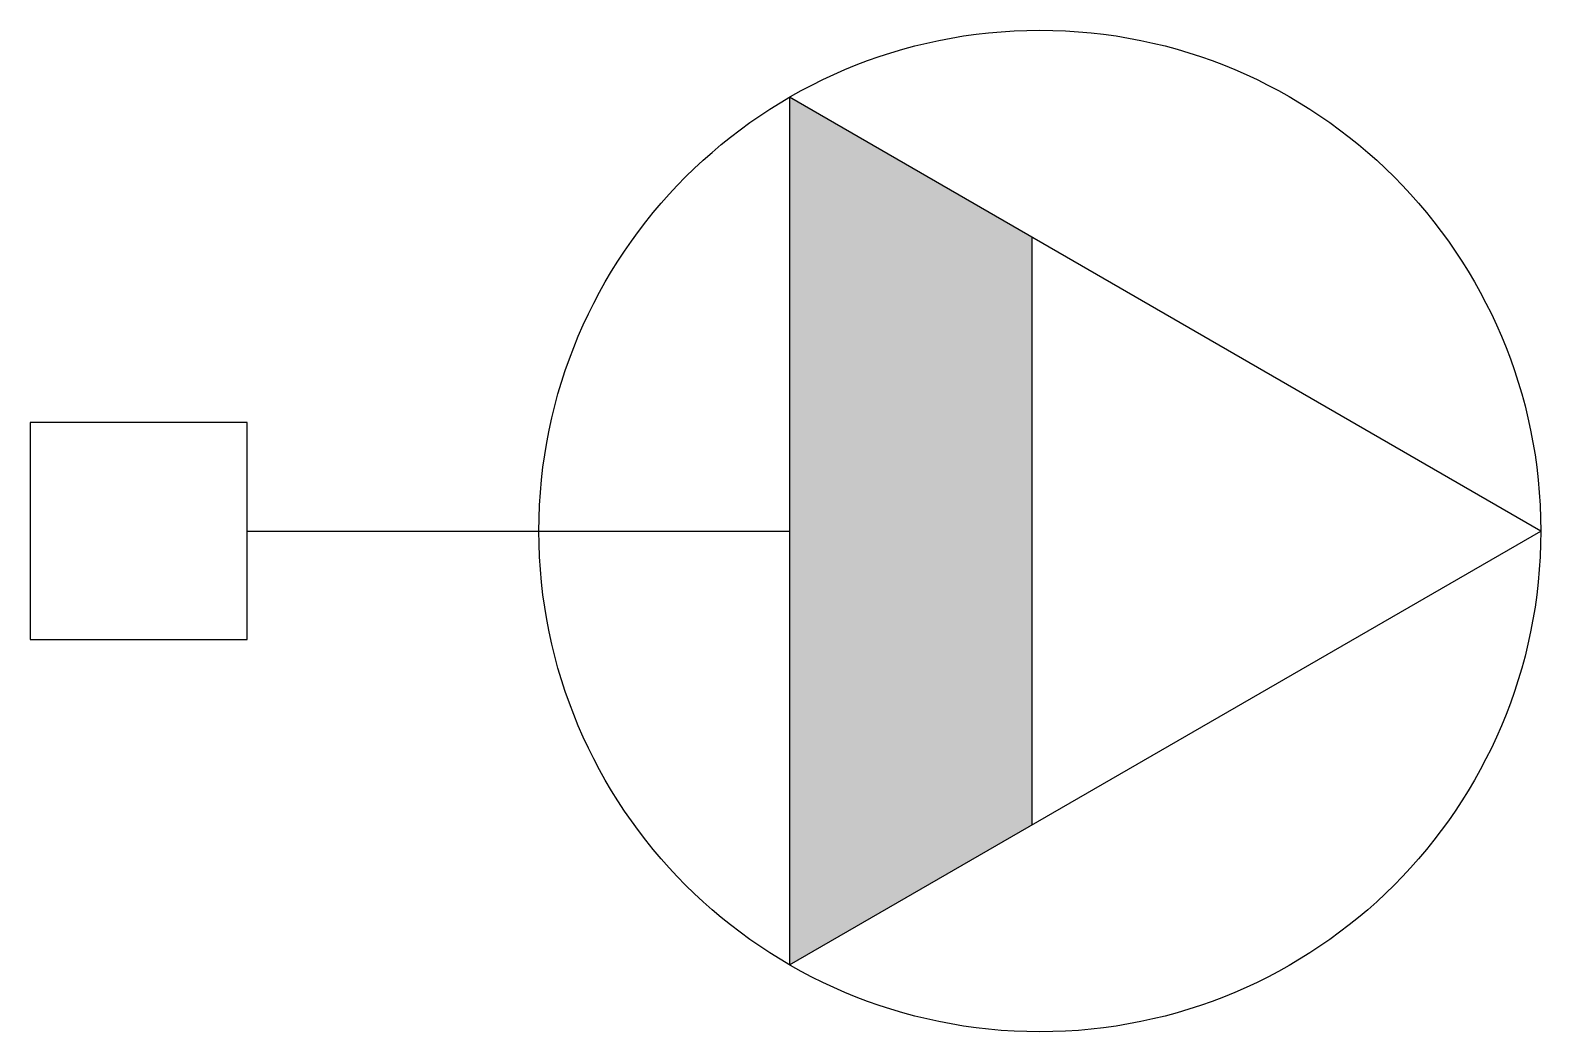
# Model space of a CAD drawing. Header units: millimetres. Extents: x -3103.077 to -3102.52, y 3750.345 to 3750.715.
import ezdxf

# ---------------------------------------------------------------- set-up
doc = ezdxf.new("R2010")
doc.units = ezdxf.units.MM
doc.header["$LTSCALE"] = 10
doc.layers.add('Ele_tomadas', color=2, linetype='Continuous')

msp = doc.modelspace()

# ---------------------------------------------------------------- hatches: boundary and pattern name
at = {"layer": 'Ele_tomadas'}
msp.add_hatch(color=1, dxfattribs=at).paths.add_polyline_path([(-3102.70715, 3750.63846), (-3102.79675, 3750.69019), (-3102.79675, 3750.37019), (-3102.70715, 3750.42192)])

# ---------------------------------------------------------------- linework, layer by layer
at = {"layer": 'Ele_tomadas', "color": 1}
msp.add_line((-3102.70715, 3750.42192), (-3102.70715, 3750.63846), dxfattribs=at)
at = {"layer": 'Ele_tomadas', "color": 5}
msp.add_line((-3102.99675, 3750.53019), (-3102.79675, 3750.53019), dxfattribs=at)
at = {"layer": 'Ele_tomadas', "color": 3}
for points in [[(-3102.79675, 3750.37019), (-3102.51962, 3750.53019), (-3102.79675, 3750.69019)], [(-3103.07675, 3750.49019), (-3102.99675, 3750.49019), (-3102.99675, 3750.57019), (-3103.07675, 3750.57019)]]:
    msp.add_lwpolyline(points, close=True, dxfattribs=at)
at = {"layer": 'Ele_tomadas', "color": 2}
msp.add_circle((-3102.70437, 3750.53019), 0.18475, dxfattribs=at)

doc.saveas('drawing.dxf')
